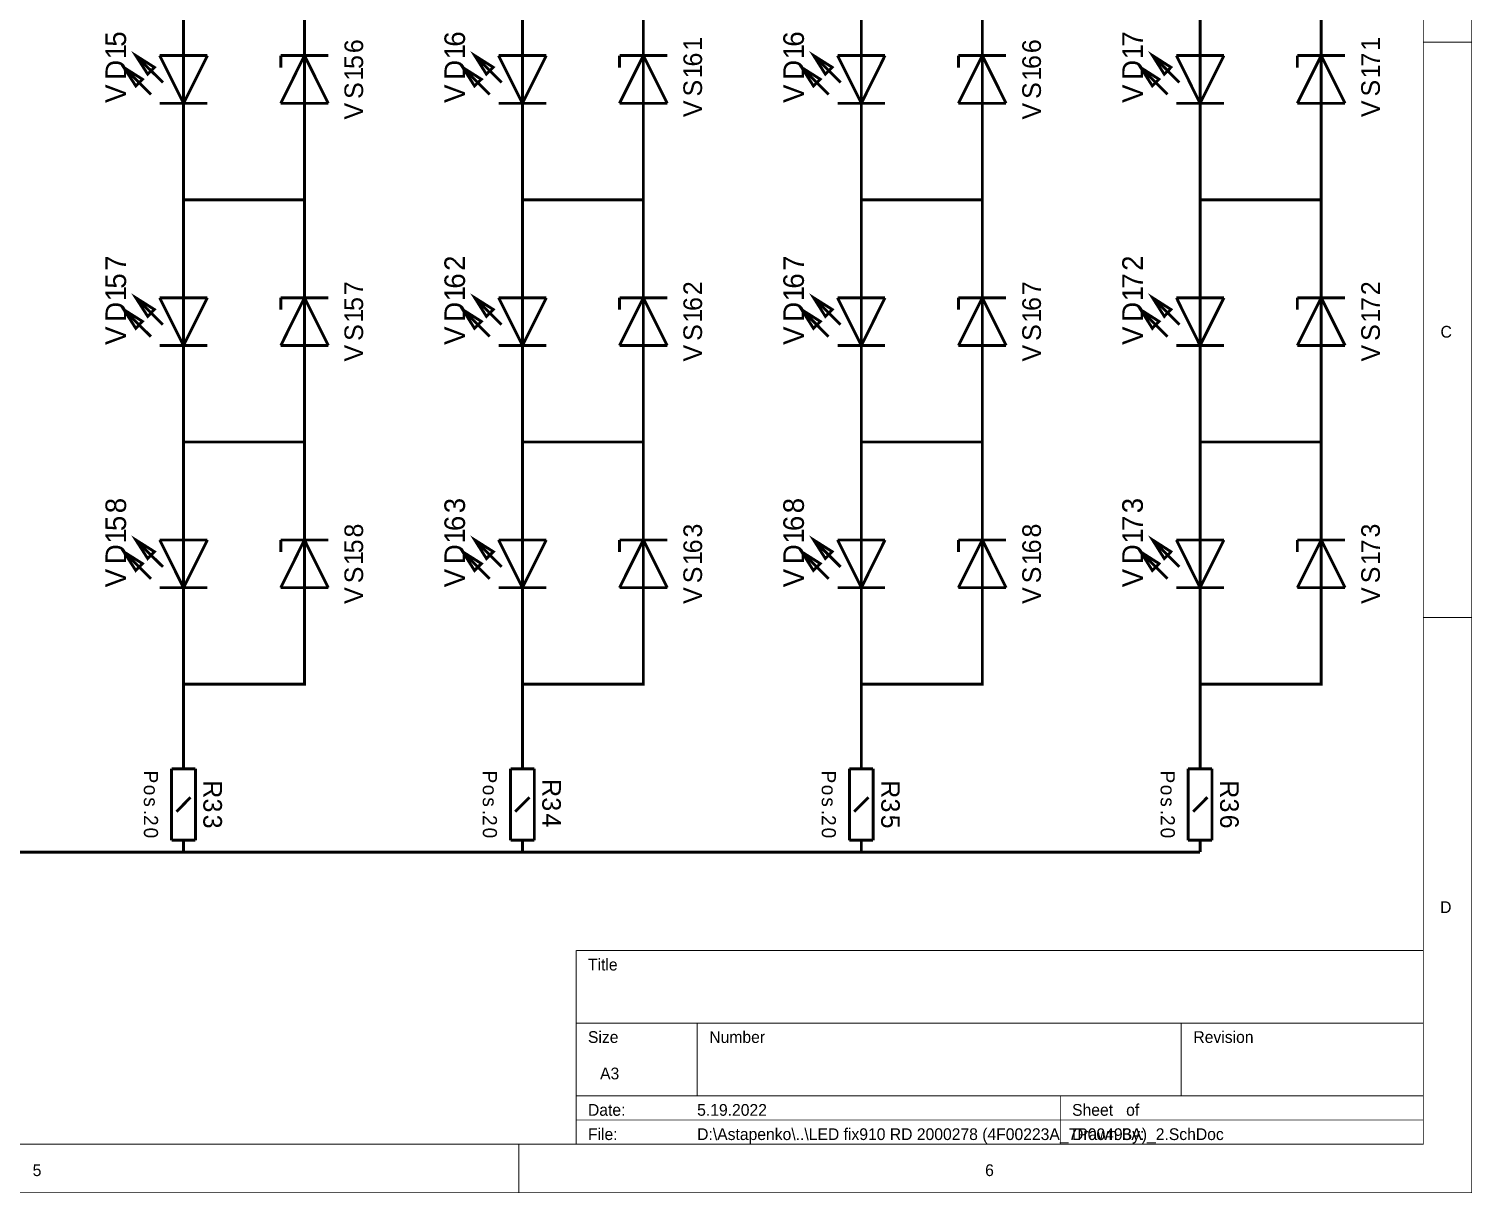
# Model space of a CAD drawing. Header units: millimetres. Extents: x 0 to 23.6, y 0 to 9.5.
# Drawn here: x 17.66 to 23.62, y 0 to 4.81 of the extents above; entities that cross this region are included whole.
import ezdxf

# ---------------------------------------------------------------- set-up
doc = ezdxf.new("R2010")
doc.units = ezdxf.units.MM
doc.header["$MEASUREMENT"] = 0
doc.layers.add('Sheet', color=255, linetype='Continuous')

msp = doc.modelspace()

# ---------------------------------------------------------------- linework, layer by layer
at = {"layer": 'Sheet'}
for points, const_width in [([(0, 9.4992), (0, 0), (23.622, 0), (23.622, 9.4992), (0, 9.4992), (0, 9.4992)], 0.0039), ([(0, 9.4992), (23.622, 9.4992), (23.622, 0), (0, 0), (0, 9.4992)], 0.0039), ([(0.2005, 9.2995), (0.2005, 0.1997), (23.4224, 0.1997), (23.4224, 9.2995), (0.2005, 9.2995), (0.2005, 9.2995)], 0.0039), ([(0.2005, 9.2995), (23.4224, 9.2995), (23.4224, 0.1997), (0.2005, 0.1997), (0.2005, 9.2995)], 0.0039), ([(18.1802, 4.6464), (18.1526, 4.618), (18.1033, 4.6949), (18.1802, 4.6464)], 0.0118), ([(19.5803, 4.6464), (19.5519, 4.618), (19.5035, 4.6949), (19.5803, 4.6464)], 0.0118), ([(20.9805, 4.6464), (20.9521, 4.618), (20.9036, 4.6949), (20.9805, 4.6464)], 0.0118), ([(22.3798, 4.6464), (22.3522, 4.618), (22.3038, 4.6949), (22.3798, 4.6464)], 0.0118), ([(18.1309, 4.5971), (18.1033, 4.5696), (18.054, 4.6456), (18.1309, 4.5971)], 0.0118), ([(18.1309, 4.5971), (18.1033, 4.5696), (18.054, 4.6456), (18.1309, 4.5971)], 0.0039), ([(18.1802, 4.6464), (18.1526, 4.618), (18.1033, 4.6949), (18.1802, 4.6464)], 0.0039), ([(19.531, 4.5971), (19.5026, 4.5696), (19.4542, 4.6456), (19.531, 4.5971)], 0.0118), ([(19.531, 4.5971), (19.5026, 4.5696), (19.4542, 4.6456), (19.531, 4.5971)], 0.0039), ([(19.5803, 4.6464), (19.5519, 4.618), (19.5035, 4.6949), (19.5803, 4.6464)], 0.0039), ([(20.9312, 4.5971), (20.9028, 4.5696), (20.8543, 4.6456), (20.9312, 4.5971)], 0.0118), ([(20.9312, 4.5971), (20.9028, 4.5696), (20.8543, 4.6456), (20.9312, 4.5971)], 0.0039), ([(20.9805, 4.6464), (20.9521, 4.618), (20.9036, 4.6949), (20.9805, 4.6464)], 0.0039), ([(22.3305, 4.5971), (22.3029, 4.5696), (22.2545, 4.6456), (22.3305, 4.5971)], 0.0118), ([(22.3305, 4.5971), (22.3029, 4.5696), (22.2545, 4.6456), (22.3305, 4.5971)], 0.0039), ([(22.3798, 4.6464), (22.3522, 4.618), (22.3038, 4.6949), (22.3798, 4.6464)], 0.0039), ([(18.1802, 3.6465), (18.1526, 3.6181), (18.1033, 3.6949), (18.1802, 3.6465)], 0.0118), ([(18.1802, 3.6465), (18.1526, 3.6181), (18.1033, 3.6949), (18.1802, 3.6465)], 0.0039), ([(19.5803, 3.6465), (19.5519, 3.6181), (19.5035, 3.6949), (19.5803, 3.6465)], 0.0118), ([(19.5803, 3.6465), (19.5519, 3.6181), (19.5035, 3.6949), (19.5803, 3.6465)], 0.0039), ([(20.9805, 3.6465), (20.9521, 3.6181), (20.9036, 3.6949), (20.9805, 3.6465)], 0.0118), ([(20.9805, 3.6465), (20.9521, 3.6181), (20.9036, 3.6949), (20.9805, 3.6465)], 0.0039), ([(22.3798, 3.6465), (22.3522, 3.6181), (22.3038, 3.6949), (22.3798, 3.6465)], 0.0118), ([(22.3798, 3.6465), (22.3522, 3.6181), (22.3038, 3.6949), (22.3798, 3.6465)], 0.0039), ([(18.1309, 3.5972), (18.1033, 3.5688), (18.054, 3.6456), (18.1309, 3.5972)], 0.0118), ([(18.1309, 3.5972), (18.1033, 3.5688), (18.054, 3.6456), (18.1309, 3.5972)], 0.0039), ([(19.531, 3.5972), (19.5026, 3.5688), (19.4542, 3.6456), (19.531, 3.5972)], 0.0118), ([(19.531, 3.5972), (19.5026, 3.5688), (19.4542, 3.6456), (19.531, 3.5972)], 0.0039), ([(20.9312, 3.5972), (20.9028, 3.5688), (20.8543, 3.6456), (20.9312, 3.5972)], 0.0118), ([(20.9312, 3.5972), (20.9028, 3.5688), (20.8543, 3.6456), (20.9312, 3.5972)], 0.0039), ([(22.3305, 3.5972), (22.3029, 3.5688), (22.2545, 3.6456), (22.3305, 3.5972)], 0.0118), ([(22.3305, 3.5972), (22.3029, 3.5688), (22.2545, 3.6456), (22.3305, 3.5972)], 0.0039), ([(18.1802, 2.6465), (18.1526, 2.6181), (18.1033, 2.695), (18.1802, 2.6465)], 0.0118), ([(18.1802, 2.6465), (18.1526, 2.6181), (18.1033, 2.695), (18.1802, 2.6465)], 0.0039), ([(19.5803, 2.6465), (19.5519, 2.6181), (19.5035, 2.695), (19.5803, 2.6465)], 0.0118), ([(19.5803, 2.6465), (19.5519, 2.6181), (19.5035, 2.695), (19.5803, 2.6465)], 0.0039), ([(20.9805, 2.6465), (20.9521, 2.6181), (20.9036, 2.695), (20.9805, 2.6465)], 0.0118), ([(20.9805, 2.6465), (20.9521, 2.6181), (20.9036, 2.695), (20.9805, 2.6465)], 0.0039), ([(22.3798, 2.6465), (22.3522, 2.6181), (22.3038, 2.695), (22.3798, 2.6465)], 0.0118), ([(22.3798, 2.6465), (22.3522, 2.6181), (22.3038, 2.695), (22.3798, 2.6465)], 0.0039), ([(18.1309, 2.5972), (18.1033, 2.5688), (18.054, 2.6457), (18.1309, 2.5972)], 0.0118), ([(18.1309, 2.5972), (18.1033, 2.5688), (18.054, 2.6457), (18.1309, 2.5972)], 0.0039), ([(19.531, 2.5972), (19.5026, 2.5688), (19.4542, 2.6457), (19.531, 2.5972)], 0.0118), ([(19.531, 2.5972), (19.5026, 2.5688), (19.4542, 2.6457), (19.531, 2.5972)], 0.0039), ([(20.9312, 2.5972), (20.9028, 2.5688), (20.8543, 2.6457), (20.9312, 2.5972)], 0.0118), ([(20.9312, 2.5972), (20.9028, 2.5688), (20.8543, 2.6457), (20.9312, 2.5972)], 0.0039), ([(22.3305, 2.5972), (22.3029, 2.5688), (22.2545, 2.6457), (22.3305, 2.5972)], 0.0118), ([(22.3305, 2.5972), (22.3029, 2.5688), (22.2545, 2.6457), (22.3305, 2.5972)], 0.0039)]:
    msp.add_lwpolyline(points, close=True, dxfattribs=dict(at, const_width=const_width))
for points, const_width in [([(18.3005, 5.3999), (18.3005, 5.0992), (18.3005, 4.7934)], 0.0118), ([(18.8001, 5.3999), (18.8001, 5.0992), (18.8001, 4.7934)], 0.0118), ([(19.7006, 5.3999), (19.7006, 5.0992), (19.7006, 4.7934)], 0.0118), ([(20.2002, 5.3999), (20.2002, 5.0992), (20.2002, 4.7934)], 0.0118), ([(21.6004, 5.3999), (21.6004, 5.0992), (21.6004, 4.7934)], 0.0118), ([(22.5001, 5.3999), (22.5001, 5.0992), (22.5001, 4.7934)], 0.0118), ([(23.0005, 5.3999), (23.0005, 5.0992), (23.0005, 4.7934)], 0.0118), ([(21.1008, 4.7934), (21.1008, 5.0992), (21.6004, 5.0992)], 0.0118), ([(18.3005, 4.6949), (18.3005, 4.7934)], 0.0118), ([(18.8001, 4.6949), (18.8001, 4.7934)], 0.0118), ([(19.7006, 4.6949), (19.7006, 4.7934)], 0.0118), ([(20.2002, 4.6949), (20.2002, 4.7934)], 0.0118), ([(21.1008, 4.6949), (21.1008, 4.7934)], 0.0118), ([(21.6004, 4.6949), (21.6004, 4.7934)], 0.0118), ([(22.5001, 4.6949), (22.5001, 4.7934)], 0.0118), ([(23.0005, 4.6949), (23.0005, 4.7934)], 0.0118), ([(23.622, 4.75), (23.4224, 4.75)], 0.0039), ([(18.166, 4.5345), (18.054, 4.6456)], 0.0118), ([(18.2153, 4.5838), (18.1033, 4.6949)], 0.0118), ([(18.1802, 4.6464), (18.1033, 4.6949)], 0.0118), ([(18.1526, 4.618), (18.1033, 4.6949)], 0.0118), ([(18.2019, 4.6949), (18.3991, 4.6949)], 0.0118), ([(18.2019, 4.6949), (18.3005, 4.4977)], 0.0118), ([(18.3991, 4.6949), (18.3005, 4.4977)], 0.0118), ([(18.3005, 4.4977), (18.3005, 4.6949)], 0.0118), ([(18.8986, 4.6949), (18.7023, 4.6949)], 0.0118), ([(18.7023, 4.4977), (18.8001, 4.6949)], 0.0118), ([(18.7023, 4.6949), (18.7023, 4.6456)], 0.0118), ([(18.8001, 4.4977), (18.8001, 4.6949)], 0.0118), ([(18.8001, 4.6949), (18.8986, 4.4977)], 0.0118), ([(19.5653, 4.5345), (19.4542, 4.6456)], 0.0118), ([(19.6146, 4.5838), (19.5035, 4.6949)], 0.0118), ([(19.5803, 4.6464), (19.5035, 4.6949)], 0.0118), ([(19.5519, 4.618), (19.5035, 4.6949)], 0.0118), ([(19.6021, 4.6949), (19.7992, 4.6949)], 0.0118), ([(19.6021, 4.6949), (19.7006, 4.4977)], 0.0118), ([(19.7992, 4.6949), (19.7006, 4.4977)], 0.0118), ([(19.7006, 4.4977), (19.7006, 4.6949)], 0.0118), ([(20.2988, 4.6949), (20.1016, 4.6949)], 0.0118), ([(20.1016, 4.4977), (20.2002, 4.6949)], 0.0118), ([(20.1016, 4.6949), (20.1016, 4.6456)], 0.0118), ([(20.2002, 4.4977), (20.2002, 4.6949)], 0.0118), ([(20.2002, 4.6949), (20.2988, 4.4977)], 0.0118), ([(20.9654, 4.5345), (20.8543, 4.6456)], 0.0118), ([(21.0147, 4.5838), (20.9036, 4.6949)], 0.0118), ([(20.9805, 4.6464), (20.9036, 4.6949)], 0.0118), ([(20.9521, 4.618), (20.9036, 4.6949)], 0.0118), ([(21.0022, 4.6949), (21.1985, 4.6949)], 0.0118), ([(21.0022, 4.6949), (21.1008, 4.4977)], 0.0118), ([(21.1985, 4.6949), (21.1008, 4.4977)], 0.0118), ([(21.1008, 4.4977), (21.1008, 4.6949)], 0.0118), ([(21.6989, 4.6949), (21.5018, 4.6949)], 0.0118), ([(21.5018, 4.4977), (21.6004, 4.6949)], 0.0118), ([(21.5018, 4.6949), (21.5018, 4.6456)], 0.0118), ([(21.6004, 4.4977), (21.6004, 4.6949)], 0.0118), ([(21.6004, 4.6949), (21.6989, 4.4977)], 0.0118), ([(22.3656, 4.5345), (22.2545, 4.6456)], 0.0118), ([(22.4149, 4.5838), (22.3038, 4.6949)], 0.0118), ([(22.3798, 4.6464), (22.3038, 4.6949)], 0.0118), ([(22.3522, 4.618), (22.3038, 4.6949)], 0.0118), ([(22.4023, 4.6949), (22.5987, 4.6949)], 0.0118), ([(22.4023, 4.6949), (22.5001, 4.4977)], 0.0118), ([(22.5987, 4.6949), (22.5001, 4.4977)], 0.0118), ([(22.5001, 4.4977), (22.5001, 4.6949)], 0.0118), ([(23.0991, 4.6949), (22.9019, 4.6949)], 0.0118), ([(22.9019, 4.4977), (23.0005, 4.6949)], 0.0118), ([(22.9019, 4.6949), (22.9019, 4.6456)], 0.0118), ([(23.0005, 4.4977), (23.0005, 4.6949)], 0.0118), ([(23.0005, 4.6949), (23.0991, 4.4977)], 0.0118), ([(18.2019, 4.4977), (18.3991, 4.4977)], 0.0118), ([(18.3005, 4.4977), (18.3005, 4.4)], 0.0118), ([(18.8986, 4.4977), (18.7023, 4.4977)], 0.0118), ([(18.8001, 4.4977), (18.8001, 4.4)], 0.0118), ([(19.6021, 4.4977), (19.7992, 4.4977)], 0.0118), ([(19.7006, 4.4977), (19.7006, 4.4)], 0.0118), ([(20.2988, 4.4977), (20.1016, 4.4977)], 0.0118), ([(20.2002, 4.4977), (20.2002, 4.4)], 0.0118), ([(21.0022, 4.4977), (21.1985, 4.4977)], 0.0118), ([(21.1008, 4.4977), (21.1008, 4.4)], 0.0118), ([(21.6989, 4.4977), (21.5018, 4.4977)], 0.0118), ([(21.6004, 4.4977), (21.6004, 4.4)], 0.0118), ([(22.4023, 4.4977), (22.5987, 4.4977)], 0.0118), ([(22.5001, 4.4977), (22.5001, 4.4)], 0.0118), ([(23.0991, 4.4977), (22.9019, 4.4977)], 0.0118), ([(23.0005, 4.4977), (23.0005, 4.4)], 0.0118), ([(18.3005, 4.4), (18.3005, 4.0992), (18.3005, 3.7935)], 0.0118), ([(18.8001, 4.4), (18.8001, 4.0992), (18.8001, 3.7935)], 0.0118), ([(19.7006, 4.4), (19.7006, 4.0992), (19.7006, 3.7935)], 0.0118), ([(20.2002, 4.4), (20.2002, 4.0992), (20.2002, 3.7935)], 0.0118), ([(21.1008, 4.4), (21.1008, 4.0992)], 0.0118), ([(21.6004, 4.4), (21.6004, 4.0992), (21.6004, 3.7935)], 0.0118), ([(22.5001, 4.4), (22.5001, 4.0992), (22.5001, 3.7935)], 0.0118), ([(23.0005, 4.4), (23.0005, 4.0992), (23.0005, 3.7935)], 0.0118), ([(18.8001, 4.0992), (18.3005, 4.0992)], 0.0118), ([(20.2002, 4.0992), (19.7006, 4.0992)], 0.0118), ([(21.1008, 3.7935), (21.1008, 4.0992), (21.6004, 4.0992)], 0.0118), ([(23.0005, 4.0992), (22.5001, 4.0992)], 0.0118), ([(18.3005, 3.6949), (18.3005, 3.7935)], 0.0118), ([(18.8001, 3.6949), (18.8001, 3.7935)], 0.0118), ([(19.7006, 3.6949), (19.7006, 3.7935)], 0.0118), ([(20.2002, 3.6949), (20.2002, 3.7935)], 0.0118), ([(21.1008, 3.6949), (21.1008, 3.7935)], 0.0118), ([(21.6004, 3.6949), (21.6004, 3.7935)], 0.0118), ([(22.5001, 3.6949), (22.5001, 3.7935)], 0.0118), ([(23.0005, 3.6949), (23.0005, 3.7935)], 0.0118), ([(18.2153, 3.5838), (18.1033, 3.6949)], 0.0118), ([(18.1802, 3.6465), (18.1033, 3.6949)], 0.0118), ([(18.1526, 3.6181), (18.1033, 3.6949)], 0.0118), ([(18.2019, 3.6949), (18.3991, 3.6949)], 0.0118), ([(18.2019, 3.6949), (18.3005, 3.4978)], 0.0118), ([(18.3991, 3.6949), (18.3005, 3.4978)], 0.0118), ([(18.3005, 3.4978), (18.3005, 3.6949)], 0.0118), ([(18.8986, 3.6949), (18.7023, 3.6949)], 0.0118), ([(18.7023, 3.4978), (18.8001, 3.6949)], 0.0118), ([(18.7023, 3.6949), (18.7023, 3.6456)], 0.0118), ([(18.8001, 3.4978), (18.8001, 3.6949)], 0.0118), ([(18.8001, 3.6949), (18.8986, 3.4978)], 0.0118), ([(19.6146, 3.5838), (19.5035, 3.6949)], 0.0118), ([(19.5803, 3.6465), (19.5035, 3.6949)], 0.0118), ([(19.5519, 3.6181), (19.5035, 3.6949)], 0.0118), ([(19.6021, 3.6949), (19.7992, 3.6949)], 0.0118), ([(19.6021, 3.6949), (19.7006, 3.4978)], 0.0118), ([(19.7992, 3.6949), (19.7006, 3.4978)], 0.0118), ([(19.7006, 3.4978), (19.7006, 3.6949)], 0.0118), ([(20.2988, 3.6949), (20.1016, 3.6949)], 0.0118), ([(20.1016, 3.4978), (20.2002, 3.6949)], 0.0118), ([(20.1016, 3.6949), (20.1016, 3.6456)], 0.0118), ([(20.2002, 3.4978), (20.2002, 3.6949)], 0.0118), ([(20.2002, 3.6949), (20.2988, 3.4978)], 0.0118), ([(21.0147, 3.5838), (20.9036, 3.6949)], 0.0118), ([(20.9805, 3.6465), (20.9036, 3.6949)], 0.0118), ([(20.9521, 3.6181), (20.9036, 3.6949)], 0.0118), ([(21.0022, 3.6949), (21.1985, 3.6949)], 0.0118), ([(21.0022, 3.6949), (21.1008, 3.4978)], 0.0118), ([(21.1985, 3.6949), (21.1008, 3.4978)], 0.0118), ([(21.1008, 3.4978), (21.1008, 3.6949)], 0.0118), ([(21.6989, 3.6949), (21.5018, 3.6949)], 0.0118), ([(21.5018, 3.4978), (21.6004, 3.6949)], 0.0118), ([(21.5018, 3.6949), (21.5018, 3.6456)], 0.0118), ([(21.6004, 3.4978), (21.6004, 3.6949)], 0.0118), ([(21.6004, 3.6949), (21.6989, 3.4978)], 0.0118), ([(22.4149, 3.5838), (22.3038, 3.6949)], 0.0118), ([(22.3798, 3.6465), (22.3038, 3.6949)], 0.0118), ([(22.3522, 3.6181), (22.3038, 3.6949)], 0.0118), ([(22.4023, 3.6949), (22.5987, 3.6949)], 0.0118), ([(22.4023, 3.6949), (22.5001, 3.4978)], 0.0118), ([(22.5987, 3.6949), (22.5001, 3.4978)], 0.0118), ([(22.5001, 3.4978), (22.5001, 3.6949)], 0.0118), ([(23.0991, 3.6949), (22.9019, 3.6949)], 0.0118), ([(22.9019, 3.4978), (23.0005, 3.6949)], 0.0118), ([(22.9019, 3.6949), (22.9019, 3.6456)], 0.0118), ([(23.0005, 3.4978), (23.0005, 3.6949)], 0.0118), ([(23.0005, 3.6949), (23.0991, 3.4978)], 0.0118), ([(18.166, 3.5345), (18.054, 3.6456)], 0.0118), ([(19.5653, 3.5345), (19.4542, 3.6456)], 0.0118), ([(20.9654, 3.5345), (20.8543, 3.6456)], 0.0118), ([(22.3656, 3.5345), (22.2545, 3.6456)], 0.0118), ([(18.2019, 3.4978), (18.3991, 3.4978)], 0.0118), ([(18.3005, 3.4978), (18.3005, 3.4)], 0.0118), ([(18.8986, 3.4978), (18.7023, 3.4978)], 0.0118), ([(18.8001, 3.4978), (18.8001, 3.4)], 0.0118), ([(19.6021, 3.4978), (19.7992, 3.4978)], 0.0118), ([(19.7006, 3.4978), (19.7006, 3.4)], 0.0118), ([(20.2988, 3.4978), (20.1016, 3.4978)], 0.0118), ([(20.2002, 3.4978), (20.2002, 3.4)], 0.0118), ([(21.0022, 3.4978), (21.1985, 3.4978)], 0.0118), ([(21.1008, 3.4978), (21.1008, 3.4)], 0.0118), ([(21.6989, 3.4978), (21.5018, 3.4978)], 0.0118), ([(21.6004, 3.4978), (21.6004, 3.4)], 0.0118), ([(22.4023, 3.4978), (22.5987, 3.4978)], 0.0118), ([(22.5001, 3.4978), (22.5001, 3.4)], 0.0118), ([(23.0991, 3.4978), (22.9019, 3.4978)], 0.0118), ([(23.0005, 3.4978), (23.0005, 3.4)], 0.0118), ([(18.3005, 3.4), (18.3005, 3.0993), (18.3005, 2.7935)], 0.0118), ([(18.8001, 3.4), (18.8001, 3.0993), (18.8001, 2.7935)], 0.0118), ([(19.7006, 3.4), (19.7006, 3.0993), (19.7006, 2.7935)], 0.0118), ([(20.2002, 3.4), (20.2002, 3.0993), (20.2002, 2.7935)], 0.0118), ([(21.1008, 3.4), (21.1008, 3.0993)], 0.0118), ([(21.6004, 3.4), (21.6004, 3.0993), (21.6004, 2.7935)], 0.0118), ([(22.5001, 3.4), (22.5001, 3.0993), (22.5001, 2.7935)], 0.0118), ([(23.0005, 3.4), (23.0005, 3.0993), (23.0005, 2.7935)], 0.0118), ([(18.8001, 3.0993), (18.3005, 3.0993)], 0.0118), ([(20.2002, 3.0993), (19.7006, 3.0993)], 0.0118), ([(21.1008, 2.7935), (21.1008, 3.0993), (21.6004, 3.0993)], 0.0118), ([(23.0005, 3.0993), (22.5001, 3.0993)], 0.0118), ([(18.3005, 2.695), (18.3005, 2.7935)], 0.0118), ([(18.8001, 2.695), (18.8001, 2.7935)], 0.0118), ([(19.7006, 2.695), (19.7006, 2.7935)], 0.0118), ([(20.2002, 2.695), (20.2002, 2.7935)], 0.0118), ([(21.1008, 2.695), (21.1008, 2.7935)], 0.0118), ([(21.6004, 2.695), (21.6004, 2.7935)], 0.0118), ([(22.5001, 2.695), (22.5001, 2.7935)], 0.0118), ([(23.0005, 2.695), (23.0005, 2.7935)], 0.0118), ([(18.2153, 2.5838), (18.1033, 2.695)], 0.0118), ([(18.1802, 2.6465), (18.1033, 2.695)], 0.0118), ([(18.1526, 2.6181), (18.1033, 2.695)], 0.0118), ([(18.2019, 2.695), (18.3991, 2.695)], 0.0118), ([(18.2019, 2.695), (18.3005, 2.4978)], 0.0118), ([(18.3991, 2.695), (18.3005, 2.4978)], 0.0118), ([(18.3005, 2.4978), (18.3005, 2.695)], 0.0118), ([(18.8986, 2.695), (18.7023, 2.695)], 0.0118), ([(18.7023, 2.4978), (18.8001, 2.695)], 0.0118), ([(18.7023, 2.695), (18.7023, 2.6457)], 0.0118), ([(18.8001, 2.4978), (18.8001, 2.695)], 0.0118), ([(18.8001, 2.695), (18.8986, 2.4978)], 0.0118), ([(19.6146, 2.5838), (19.5035, 2.695)], 0.0118), ([(19.5803, 2.6465), (19.5035, 2.695)], 0.0118), ([(19.5519, 2.6181), (19.5035, 2.695)], 0.0118), ([(19.6021, 2.695), (19.7992, 2.695)], 0.0118), ([(19.6021, 2.695), (19.7006, 2.4978)], 0.0118), ([(19.7992, 2.695), (19.7006, 2.4978)], 0.0118), ([(19.7006, 2.4978), (19.7006, 2.695)], 0.0118), ([(20.2988, 2.695), (20.1016, 2.695)], 0.0118), ([(20.1016, 2.4978), (20.2002, 2.695)], 0.0118), ([(20.1016, 2.695), (20.1016, 2.6457)], 0.0118), ([(20.2002, 2.4978), (20.2002, 2.695)], 0.0118), ([(20.2002, 2.695), (20.2988, 2.4978)], 0.0118), ([(21.0147, 2.5838), (20.9036, 2.695)], 0.0118), ([(20.9805, 2.6465), (20.9036, 2.695)], 0.0118), ([(20.9521, 2.6181), (20.9036, 2.695)], 0.0118), ([(21.0022, 2.695), (21.1985, 2.695)], 0.0118), ([(21.0022, 2.695), (21.1008, 2.4978)], 0.0118), ([(21.1985, 2.695), (21.1008, 2.4978)], 0.0118), ([(21.1008, 2.4978), (21.1008, 2.695)], 0.0118), ([(21.6989, 2.695), (21.5018, 2.695)], 0.0118), ([(21.5018, 2.4978), (21.6004, 2.695)], 0.0118), ([(21.5018, 2.695), (21.5018, 2.6457)], 0.0118), ([(21.6004, 2.4978), (21.6004, 2.695)], 0.0118), ([(21.6004, 2.695), (21.6989, 2.4978)], 0.0118), ([(22.4149, 2.5838), (22.3038, 2.695)], 0.0118), ([(22.3798, 2.6465), (22.3038, 2.695)], 0.0118), ([(22.3522, 2.6181), (22.3038, 2.695)], 0.0118), ([(22.4023, 2.695), (22.5987, 2.695)], 0.0118), ([(22.4023, 2.695), (22.5001, 2.4978)], 0.0118), ([(22.5987, 2.695), (22.5001, 2.4978)], 0.0118), ([(22.5001, 2.4978), (22.5001, 2.695)], 0.0118), ([(23.0991, 2.695), (22.9019, 2.695)], 0.0118), ([(22.9019, 2.4978), (23.0005, 2.695)], 0.0118), ([(22.9019, 2.695), (22.9019, 2.6457)], 0.0118), ([(23.0005, 2.4978), (23.0005, 2.695)], 0.0118), ([(23.0005, 2.695), (23.0991, 2.4978)], 0.0118), ([(18.166, 2.5346), (18.054, 2.6457)], 0.0118), ([(19.5653, 2.5346), (19.4542, 2.6457)], 0.0118), ([(20.9654, 2.5346), (20.8543, 2.6457)], 0.0118), ([(22.3656, 2.5346), (22.2545, 2.6457)], 0.0118), ([(18.2019, 2.4978), (18.3991, 2.4978)], 0.0118), ([(18.3005, 2.4978), (18.3005, 2.4001)], 0.0118), ([(18.8986, 2.4978), (18.7023, 2.4978)], 0.0118), ([(18.8001, 2.4978), (18.8001, 2.4001)], 0.0118), ([(19.6021, 2.4978), (19.7992, 2.4978)], 0.0118), ([(19.7006, 2.4978), (19.7006, 2.4001)], 0.0118), ([(20.2988, 2.4978), (20.1016, 2.4978)], 0.0118), ([(20.2002, 2.4978), (20.2002, 2.4001)], 0.0118), ([(21.0022, 2.4978), (21.1985, 2.4978)], 0.0118), ([(21.1008, 2.4978), (21.1008, 2.4001)], 0.0118), ([(21.6989, 2.4978), (21.5018, 2.4978)], 0.0118), ([(21.6004, 2.4978), (21.6004, 2.4001)], 0.0118), ([(22.4023, 2.4978), (22.5987, 2.4978)], 0.0118), ([(22.5001, 2.4978), (22.5001, 2.4001)], 0.0118), ([(23.0991, 2.4978), (22.9019, 2.4978)], 0.0118), ([(23.0005, 2.4978), (23.0005, 2.4001)], 0.0118), ([(18.8001, 2.4001), (18.8001, 2.0993), (18.3005, 2.0993)], 0.0118), ([(18.3005, 2.4001), (18.3005, 2.0993), (18.3005, 1.7994)], 0.0118), ([(20.2002, 2.4001), (20.2002, 2.0993), (19.7006, 2.0993)], 0.0118), ([(19.7006, 2.4001), (19.7006, 2.0993), (19.7006, 1.7994)], 0.0118), ([(21.1008, 1.7994), (21.1008, 2.0993), (21.6004, 2.0993), (21.6004, 2.4001)], 0.0118), ([(21.1008, 2.4001), (21.1008, 2.0993)], 0.0118), ([(23.0005, 2.4001), (23.0005, 2.0993), (22.5001, 2.0993)], 0.0118), ([(22.5001, 2.4001), (22.5001, 2.0993), (22.5001, 1.7994)], 0.0118), ([(23.622, 2.375), (23.4224, 2.375)], 0.0039), ([(18.3005, 1.7501), (18.3005, 1.7994)], 0.0118), ([(19.7006, 1.7501), (19.7006, 1.7994)], 0.0118), ([(21.1008, 1.7501), (21.1008, 1.7994)], 0.0118), ([(22.5001, 1.7501), (22.5001, 1.7994)], 0.0118), ([(18.2512, 1.4552), (18.2512, 1.7501)], 0.0118), ([(18.2512, 1.7501), (18.3498, 1.7501)], 0.0118), ([(18.3498, 1.7501), (18.3498, 1.4552)], 0.0118), ([(19.6513, 1.4552), (19.6513, 1.7501)], 0.0118), ([(19.6513, 1.7501), (19.7499, 1.7501)], 0.0118), ([(19.7499, 1.7501), (19.7499, 1.4552)], 0.0118), ([(21.0515, 1.4552), (21.0515, 1.7501)], 0.0118), ([(21.0515, 1.7501), (21.1492, 1.7501)], 0.0118), ([(21.1492, 1.7501), (21.1492, 1.4552)], 0.0118), ([(22.4508, 1.4552), (22.4508, 1.7501)], 0.0118), ([(22.4508, 1.7501), (22.5494, 1.7501)], 0.0118), ([(22.5494, 1.7501), (22.5494, 1.4552)], 0.0118), ([(18.3297, 1.6323), (18.2712, 1.573)], 0.0118), ([(19.7299, 1.6323), (19.6706, 1.573)], 0.0118), ([(21.13, 1.6323), (21.0707, 1.573)], 0.0118), ([(22.5302, 1.6323), (22.4709, 1.573)], 0.0118), ([(18.3498, 1.4552), (18.2512, 1.4552)], 0.0118), ([(18.3005, 1.4552), (18.3005, 1.406)], 0.0118), ([(19.7499, 1.4552), (19.6513, 1.4552)], 0.0118), ([(19.7006, 1.4552), (19.7006, 1.406)], 0.0118), ([(21.1492, 1.4552), (21.0515, 1.4552)], 0.0118), ([(21.1008, 1.4552), (21.1008, 1.406)], 0.0118), ([(22.5494, 1.4552), (22.4508, 1.4552)], 0.0118), ([(22.5001, 1.4552), (22.5001, 1.406)], 0.0118), ([(12.7007, 1.406), (14.1, 1.406), (15.5002, 1.406), (16.9003, 1.406), (18.3005, 1.406), (19.7006, 1.406), (21.1008, 1.406), (22.5001, 1.406)], 0.0118), ([(19.9229, 1), (23.4224, 1)], 0.0039), ([(19.9229, 1), (19.9229, 0.1997)], 0.0039), ([(19.9229, 0.7001), (23.4224, 0.7001)], 0.0039), ([(20.4224, 0.7001), (20.4224, 0.4001)], 0.0039), ([(22.4224, 0.7001), (22.4224, 0.4001)], 0.0039), ([(19.9229, 0.4001), (23.4224, 0.4001)], 0.0039), ([(21.9228, 0.4001), (21.9228, 0.1997)], 0.0039), ([(19.9229, 0.2999), (23.4224, 0.2999)], 0.0039), ([(19.6856, 0), (19.6856, 0.1997)], 0.0039), ([(23.622, 0), (23.622, 0.1997)], 0.0039)]:
    msp.add_lwpolyline(points, dxfattribs=dict(at, const_width=const_width))

# ---------------------------------------------------------------- texts
for s, height, rotation, p in [('5', 0.0852, 90, (18.0632, 4.7316)), ('6', 0.0852, 90, (19.4634, 4.7316)), ('6', 0.0852, 90, (20.8635, 4.7316)), ('7', 0.0852, 90, (22.2637, 4.7316)), ('1', 0.0852, 90, (18.0632, 4.6798)), ('6', 0.0769, 90, (19.0423, 4.7049)), ('1', 0.0852, 90, (19.4634, 4.6798)), ('1', 0.0769, 90, (20.4425, 4.7149)), ('1', 0.0852, 90, (20.8635, 4.6798)), ('6', 0.0769, 90, (21.8426, 4.7049)), ('1', 0.0852, 90, (22.2637, 4.6798)), ('1', 0.0769, 90, (23.2428, 4.7149)), ('D', 0.0852, 90, (18.0632, 4.5946)), ('5', 0.0769, 90, (19.0423, 4.6397)), ('D', 0.0852, 90, (19.4634, 4.5946)), ('6', 0.0769, 90, (20.4425, 4.6498)), ('1', 0.0769, 90, (20.4425, 4.6013)), ('D', 0.0852, 90, (20.8635, 4.5946)), ('6', 0.0769, 90, (21.8426, 4.6397)), ('D', 0.0852, 90, (22.2637, 4.5946)), ('7', 0.0769, 90, (23.2428, 4.6498)), ('1', 0.0769, 90, (23.2428, 4.6013)), ('1', 0.0769, 90, (19.0423, 4.5913)), ('1', 0.0769, 90, (21.8426, 4.5913)), ('V', 0.0852, 90, (18.0632, 4.4994)), ('S', 0.0769, 90, (19.0423, 4.5161)), ('V', 0.0852, 90, (19.4634, 4.4994)), ('S', 0.0769, 90, (20.4425, 4.5261)), ('V', 0.0852, 90, (20.8635, 4.4994)), ('S', 0.0769, 90, (21.8426, 4.5161)), ('V', 0.0852, 90, (22.2637, 4.4994)), ('S', 0.0769, 90, (23.2428, 4.5261)), ('V', 0.0769, 90, (19.0423, 4.4309)), ('V', 0.0769, 90, (20.4425, 4.4409)), ('V', 0.0769, 90, (21.8426, 4.4309)), ('V', 0.0769, 90, (23.2428, 4.4409)), ('7', 0.0852, 90, (18.0632, 3.806)), ('2', 0.0852, 90, (19.4634, 3.806)), ('7', 0.0852, 90, (20.8635, 3.806)), ('2', 0.0852, 90, (22.2637, 3.806)), ('5', 0.0852, 90, (18.0632, 3.7325)), ('7', 0.0769, 90, (19.0423, 3.7058)), ('6', 0.0852, 90, (19.4634, 3.7325)), ('2', 0.0769, 90, (20.4425, 3.7058)), ('6', 0.0852, 90, (20.8635, 3.7325)), ('7', 0.0769, 90, (21.8426, 3.7058)), ('7', 0.0852, 90, (22.2637, 3.7325)), ('2', 0.0769, 90, (23.2428, 3.7058)), ('1', 0.0852, 90, (18.0632, 3.6807)), ('1', 0.0852, 90, (19.4634, 3.6807)), ('1', 0.0852, 90, (20.8635, 3.6807)), ('1', 0.0852, 90, (22.2637, 3.6807)), ('D', 0.0852, 90, (18.0632, 3.5955)), ('5', 0.0769, 90, (19.0423, 3.6406)), ('1', 0.0769, 90, (19.0423, 3.5922)), ('D', 0.0852, 90, (19.4634, 3.5955)), ('6', 0.0769, 90, (20.4425, 3.6406)), ('1', 0.0769, 90, (20.4425, 3.5922)), ('D', 0.0852, 90, (20.8635, 3.5955)), ('6', 0.0769, 90, (21.8426, 3.6406)), ('1', 0.0769, 90, (21.8426, 3.5922)), ('D', 0.0852, 90, (22.2637, 3.5955)), ('7', 0.0769, 90, (23.2428, 3.6406)), ('1', 0.0769, 90, (23.2428, 3.5922)), ('S', 0.0769, 90, (19.0423, 3.517)), ('S', 0.0769, 90, (20.4425, 3.517)), ('S', 0.0769, 90, (21.8426, 3.517)), ('S', 0.0769, 90, (23.2428, 3.517)), ('V', 0.0852, 90, (18.0632, 3.5003)), ('V', 0.0852, 90, (19.4634, 3.5003)), ('V', 0.0852, 90, (20.8635, 3.5003)), ('V', 0.0852, 90, (22.2637, 3.5003)), ('V', 0.0769, 90, (19.0423, 3.4318)), ('V', 0.0769, 90, (20.4425, 3.4318)), ('V', 0.0769, 90, (21.8426, 3.4318)), ('V', 0.0769, 90, (23.2428, 3.4318)), ('8', 0.0852, 90, (18.0632, 2.8052)), ('3', 0.0852, 90, (19.4634, 2.8052)), ('8', 0.0852, 90, (20.8635, 2.8052)), ('3', 0.0852, 90, (22.2637, 2.8052)), ('5', 0.0852, 90, (18.0632, 2.7317)), ('8', 0.0769, 90, (19.0423, 2.705)), ('6', 0.0852, 90, (19.4634, 2.7317)), ('3', 0.0769, 90, (20.4425, 2.705)), ('6', 0.0852, 90, (20.8635, 2.7317)), ('8', 0.0769, 90, (21.8426, 2.705)), ('7', 0.0852, 90, (22.2637, 2.7317)), ('3', 0.0769, 90, (23.2428, 2.705)), ('1', 0.0852, 90, (18.0632, 2.6799)), ('5', 0.0769, 90, (19.0423, 2.6398)), ('1', 0.0852, 90, (19.4634, 2.6799)), ('6', 0.0769, 90, (20.4425, 2.6398)), ('1', 0.0852, 90, (20.8635, 2.6799)), ('6', 0.0769, 90, (21.8426, 2.6398)), ('1', 0.0852, 90, (22.2637, 2.6799)), ('7', 0.0769, 90, (23.2428, 2.6398)), ('D', 0.0852, 90, (18.0632, 2.5947)), ('1', 0.0769, 90, (19.0423, 2.5914)), ('D', 0.0852, 90, (19.4634, 2.5947)), ('1', 0.0769, 90, (20.4425, 2.5914)), ('D', 0.0852, 90, (20.8635, 2.5947)), ('1', 0.0769, 90, (21.8426, 2.5914)), ('D', 0.0852, 90, (22.2637, 2.5947)), ('1', 0.0769, 90, (23.2428, 2.5914)), ('V', 0.0852, 90, (18.0632, 2.4995)), ('S', 0.0769, 90, (19.0423, 2.5162)), ('V', 0.0852, 90, (19.4634, 2.4995)), ('S', 0.0769, 90, (20.4425, 2.5162)), ('V', 0.0852, 90, (20.8635, 2.4995)), ('S', 0.0769, 90, (21.8426, 2.5162)), ('V', 0.0852, 90, (22.2637, 2.4995)), ('S', 0.0769, 90, (23.2428, 2.5162)), ('V', 0.0769, 90, (19.0423, 2.431)), ('V', 0.0769, 90, (20.4425, 2.431)), ('V', 0.0769, 90, (21.8426, 2.431)), ('V', 0.0769, 90, (23.2428, 2.431)), ('P', 0.0585, 270, (18.1367, 1.7426)), ('P', 0.0585, 270, (19.5369, 1.7426)), ('P', 0.0585, 270, (20.937, 1.7426)), ('P', 0.0585, 270, (22.3372, 1.7426)), ('o', 0.0585, 270, (18.1367, 1.6841)), ('R', 0.0769, 270, (18.3824, 1.7025)), ('o', 0.0585, 270, (19.5369, 1.6841)), ('R', 0.0769, 270, (19.7825, 1.7075)), ('o', 0.0585, 270, (20.937, 1.6841)), ('R', 0.0769, 270, (21.1827, 1.7025)), ('o', 0.0585, 270, (22.3372, 1.6841)), ('R', 0.0769, 270, (22.5828, 1.7025)), ('s', 0.0585, 270, (18.1367, 1.6323)), ('3', 0.0769, 270, (18.3824, 1.6273)), ('s', 0.0585, 270, (19.5369, 1.6323)), ('3', 0.0769, 270, (19.7825, 1.6323)), ('s', 0.0585, 270, (20.937, 1.6323)), ('3', 0.0769, 270, (21.1827, 1.6273)), ('s', 0.0585, 270, (22.3372, 1.6323)), ('3', 0.0769, 270, (22.5828, 1.6273)), ('.', 0.0585, 270, (18.1367, 1.5805)), ('2', 0.0585, 270, (18.1367, 1.5588)), ('3', 0.0769, 270, (18.3824, 1.5605)), ('.', 0.0585, 270, (19.5369, 1.5805)), ('2', 0.0585, 270, (19.5369, 1.5588)), ('4', 0.0769, 270, (19.7825, 1.5655)), ('.', 0.0585, 270, (20.937, 1.5805)), ('2', 0.0585, 270, (20.937, 1.5588)), ('5', 0.0769, 270, (21.1827, 1.5605)), ('.', 0.0585, 270, (22.3372, 1.5805)), ('2', 0.0585, 270, (22.3372, 1.5588)), ('6', 0.0769, 270, (22.5828, 1.5605)), ('0', 0.0585, 270, (18.1367, 1.507)), ('0', 0.0585, 270, (19.5369, 1.507)), ('0', 0.0585, 270, (20.937, 1.507)), ('0', 0.0585, 270, (22.3372, 1.507))]:
    msp.add_text(s, height=height, rotation=rotation, dxfattribs=at).set_placement(p)
for s, height, p in [('C', 0.0485, (23.4934, 3.5303)), ('D', 0.0485, (23.4917, 1.1545)), ('Title', 0.04845, (19.9713, 0.9173)), ('Size', 0.04845, (19.9713, 0.6182)), ('Number', 0.04845, (20.4726, 0.6182)), ('Revision', 0.04845, (22.4725, 0.6182)), ('A3', 0.04845, (20.0214, 0.4678)), ('Date:', 0.04845, (19.9713, 0.3174)), ('5.19.2022', 0.04845, (20.4224, 0.3174)), ('Sheet   of', 0.04845, (21.9713, 0.3174)), ('File:', 0.04845, (19.9713, 0.2172)), ('D:\\Astapenko\\..\\LED fix910 RD 2000278 (4F00223A_7P00493A)_2.SchDoc', 0.048452, (20.4224, 0.2172)), ('Drawn By:', 0.04845, (21.9713, 0.2172)), ('5', 0.0485, (17.6773, 0.0685)), ('6', 0.0485, (21.6121, 0.0685))]:
    msp.add_text(s, height=height, dxfattribs=at).set_placement(p)

doc.saveas('drawing.dxf')
